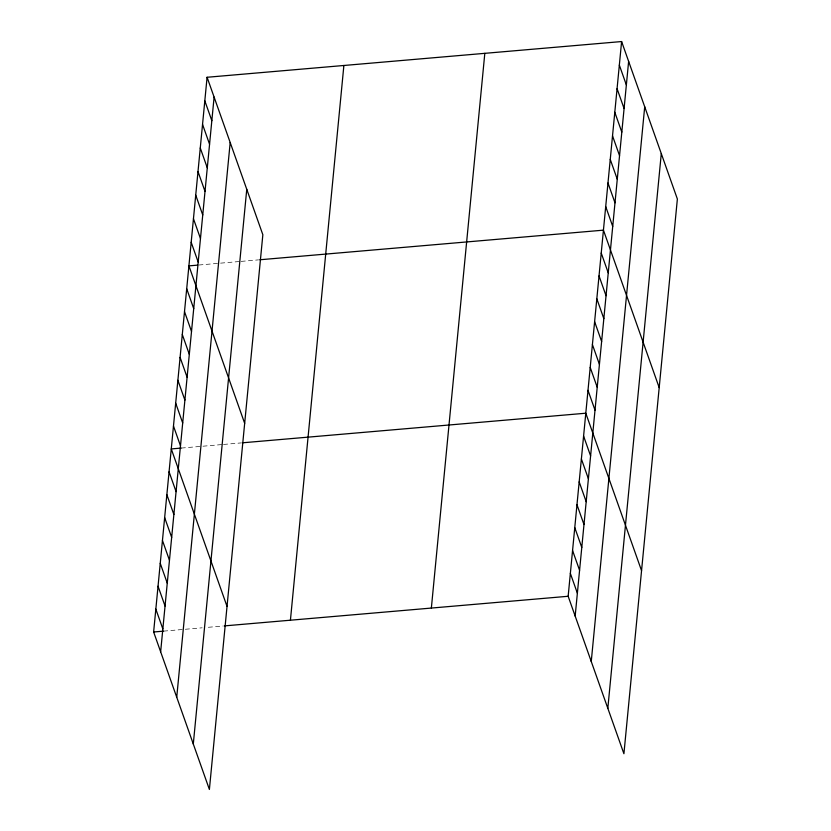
<?xml version="1.0" encoding="UTF-8"?>
<svg xmlns="http://www.w3.org/2000/svg" width="831" height="831" viewBox="0 0 831 831"><rect width="100%" height="100%" fill="white"/><g stroke="black" fill="none" stroke-linecap="round" stroke-linejoin="round"><path stroke-width="0.62" stroke-dasharray="4.16 3.12" d="M198.858 265.016L239.899 261.485M241.146 261.381L258.555 259.874M181.22 448.075L222.261 444.543M223.497 444.44L240.907 442.933M163.582 631.134L202.13 627.81M208.342 627.28L223.269 625.992"/><path stroke-width="1.25" d="M207.085 77.273L262.845 234.726L209.391 789.45L153.631 631.996L207.085 77.273L621.609 41.55L677.369 199.004L623.915 753.727L568.155 596.274L621.609 41.55M160.643 651.805L214.107 97.082M176.733 697.23L230.187 142.506M193.301 744.025L246.765 189.302M290.424 620.206L343.878 65.483M431.362 608.063L484.816 53.34M575.166 616.083L628.631 61.359M591.257 661.507L644.711 106.784M607.825 708.303L661.289 153.579M197.622 265.131L188.917 265.878L244.667 423.332M259.791 259.771L603.441 230.156L659.191 387.61M181.22 448.075L171.269 448.937L227.029 606.391M242.153 442.83L585.793 413.215L641.553 570.668M153.631 631.996L163.582 631.134M224.515 625.888L568.155 596.274M619.344 65.13L626.356 84.928M617.069 88.699L624.081 108.508M614.795 112.278L621.806 132.087M612.52 135.848L619.542 155.657M610.255 159.427L617.267 179.236M607.98 183.007L614.992 202.806M605.706 206.576L612.717 226.385M601.228 253.04L608.24 272.848M599.026 275.923L606.038 295.722M596.824 298.807L603.836 318.605M594.612 321.68L601.634 341.489M592.41 344.564L599.421 364.373M590.207 367.447L597.219 387.256M587.995 390.331L595.017 410.14M583.591 436.098L590.602 455.897M581.388 458.982L588.4 478.781M579.176 481.866L586.187 501.664M576.974 504.739L583.985 524.548M574.772 527.623L581.783 547.432M572.559 550.506L579.581 570.315M570.357 573.39L577.368 593.199M204.821 100.852L211.832 120.651M202.546 124.421L209.557 144.23M200.271 148.001L207.283 167.81M197.996 171.57L205.018 191.379M195.732 195.15L202.743 214.959M193.457 218.73L200.468 238.528M191.182 242.299L198.194 262.108M186.705 288.762L193.716 308.571M184.503 311.646L191.514 331.444M182.301 334.529L189.312 354.328M180.088 357.403L187.11 377.212M177.886 380.286L184.898 400.095M175.684 403.17L182.695 422.979M173.482 426.054L180.493 445.863M169.067 471.821L176.079 491.62M166.865 494.705L173.876 514.503M164.652 517.588L171.674 537.387M162.45 540.462L169.462 560.271M160.248 563.345L167.26 583.154M158.035 586.229L165.057 606.038M155.833 609.113L162.845 628.922"/></g></svg>
